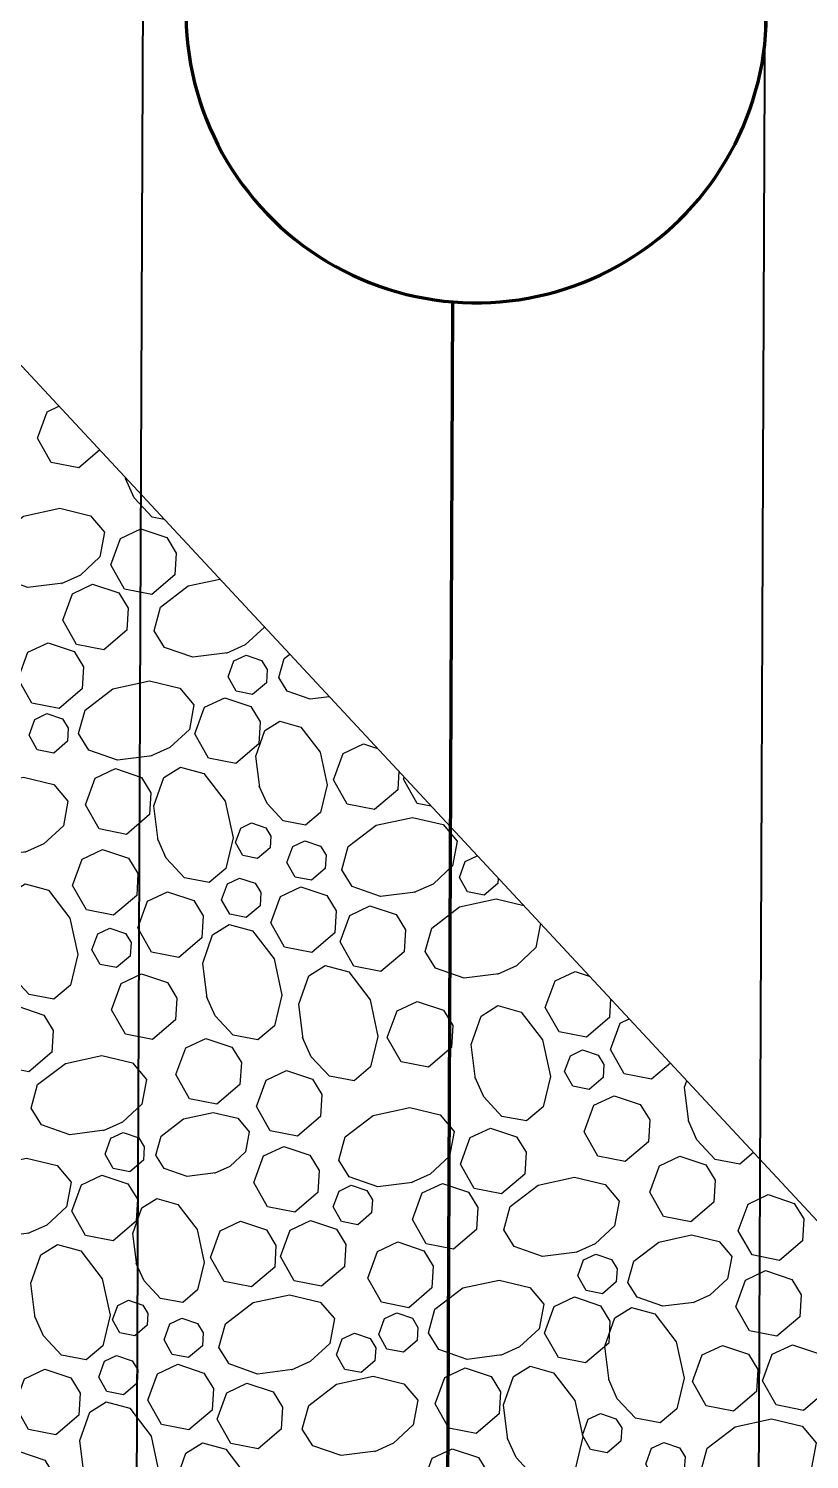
# Model space of a CAD drawing. Header units: inches. Extents: x -5337 to 1057, y 15227 to 19227.
# Drawn here: x -1593.95 to -1586.42, y 18825.35 to 18839.15 of the extents above; entities that cross this region are included whole.
import ezdxf

# ---------------------------------------------------------------- set-up
doc = ezdxf.new("R2010")
doc.units = ezdxf.units.IN
doc.header["$LTSCALE"] = 150
doc.header["$MEASUREMENT"] = 0
for name, color, linetype in [('COMT-MIN', 84, 'Continuous'), ('CONT-MJR', 84, 'Continuous'), ('PAVING', 7, 'Continuous')]:
    doc.layers.add(name, color=color, linetype=linetype)

msp = doc.modelspace()

# ---------------------------------------------------------------- linework, layer by layer
at = {"layer": 'COMT-MIN', "color": 5, "linetype": 'Continuous', "lineweight": 40}
for p, q in [((-1592.967, 18811.007), (-1592.699, 18875.979)), ((-1586.994, 18804.394), (-1586.743, 18865.281))]:
    msp.add_line(p, q, dxfattribs=at)
at = {"layer": 'CONT-MJR', "color": 5, "linetype": 'Continuous', "lineweight": 70}
msp.add_line((-1589.981, 18807.683), (-1589.862, 18836.514), dxfattribs=at)
msp.add_arc((-1589.635, 18839.305), 2.8, 178.8584, 359.4281, dxfattribs=at)
at = {"layer": 'PAVING', "color": 1, "flags": 128}
msp.add_lwpolyline([(-1592.025, 18819.077), (-1584.706, 18825.891), (-1598.335, 18840.529), (-1605.654, 18833.714)], close=True, dxfattribs=at)
for points in [[(-1593.268, 18835.086), (-1593.47, 18834.913), (-1593.734, 18834.966), (-1593.867, 18835.2), (-1593.773, 18835.455), (-1593.661, 18835.508)], [(-1592.644, 18834.416), (-1592.762, 18834.438), (-1592.936, 18834.626), (-1593.02, 18834.812)], [(-1593.015, 18834.797), (-1593.017, 18834.817)], [(-1593.624, 18833.802), (-1593.96, 18833.759), (-1594.234, 18833.856), (-1594.334, 18834.016), (-1594.271, 18834.242), (-1594.003, 18834.448), (-1593.651, 18834.524), (-1593.356, 18834.453), (-1593.221, 18834.293), (-1593.265, 18834.055), (-1593.453, 18833.88), (-1593.639, 18833.797)], [(-1592.542, 18833.882), (-1592.764, 18833.692), (-1593.028, 18833.744), (-1593.16, 18833.978), (-1593.066, 18834.234), (-1592.872, 18834.326), (-1592.62, 18834.241), (-1592.529, 18834.093), (-1592.542, 18833.882)], [(-1593.006, 18833.348), (-1593.228, 18833.159), (-1593.492, 18833.211), (-1593.624, 18833.445), (-1593.531, 18833.7), (-1593.336, 18833.792), (-1593.084, 18833.708), (-1592.993, 18833.56), (-1593.006, 18833.348)], [(-1592.034, 18833.129), (-1592.37, 18833.087), (-1592.643, 18833.183), (-1592.743, 18833.344), (-1592.681, 18833.57), (-1592.413, 18833.776), (-1592.108, 18833.841)], [(-1591.678, 18833.379), (-1591.863, 18833.208), (-1592.048, 18833.125)], [(-1593.436, 18832.783), (-1593.658, 18832.594), (-1593.922, 18832.646), (-1594.054, 18832.88), (-1593.961, 18833.136), (-1593.766, 18833.228), (-1593.514, 18833.143), (-1593.423, 18832.995), (-1593.436, 18832.784)], [(-1591.658, 18832.842), (-1591.792, 18832.729), (-1591.95, 18832.76), (-1592.029, 18832.9), (-1591.973, 18833.054), (-1591.856, 18833.109), (-1591.705, 18833.058), (-1591.651, 18832.969), (-1591.658, 18832.842)], [(-1591.053, 18832.707), (-1591.237, 18832.684), (-1591.459, 18832.762), (-1591.54, 18832.892), (-1591.489, 18833.075), (-1591.434, 18833.117)], [(-1592.761, 18832.138), (-1593.097, 18832.095), (-1593.371, 18832.192), (-1593.471, 18832.352), (-1593.408, 18832.578), (-1593.14, 18832.784), (-1592.788, 18832.86), (-1592.493, 18832.789), (-1592.358, 18832.629), (-1592.402, 18832.391), (-1592.59, 18832.216), (-1592.776, 18832.133)], [(-1591.731, 18832.253), (-1591.953, 18832.063), (-1592.217, 18832.115), (-1592.349, 18832.349), (-1592.256, 18832.605), (-1592.061, 18832.697), (-1591.809, 18832.612), (-1591.718, 18832.464), (-1591.731, 18832.253)], [(-1593.578, 18832.278), (-1593.711, 18832.164), (-1593.869, 18832.195), (-1593.949, 18832.335), (-1593.893, 18832.489), (-1593.776, 18832.544), (-1593.625, 18832.493), (-1593.57, 18832.404), (-1593.578, 18832.278)], [(-1591.723, 18831.833), (-1591.761, 18832.135), (-1591.675, 18832.381), (-1591.53, 18832.471), (-1591.327, 18832.415), (-1591.142, 18832.173), (-1591.074, 18831.856), (-1591.137, 18831.591), (-1591.281, 18831.469), (-1591.496, 18831.509), (-1591.653, 18831.679), (-1591.728, 18831.845)], [(-1590.393, 18831.809), (-1590.616, 18831.619), (-1590.879, 18831.671), (-1591.012, 18831.905), (-1590.918, 18832.161), (-1590.723, 18832.253), (-1590.587, 18832.207)], [(-1592.786, 18831.57), (-1593.009, 18831.38), (-1593.272, 18831.433), (-1593.405, 18831.666), (-1593.311, 18831.922), (-1593.116, 18832.014), (-1592.864, 18831.929), (-1592.774, 18831.781), (-1592.787, 18831.57)], [(-1592.703, 18831.32), (-1592.745, 18831.656), (-1592.649, 18831.929), (-1592.489, 18832.029), (-1592.263, 18831.967), (-1592.057, 18831.699), (-1591.981, 18831.347), (-1592.052, 18831.052), (-1592.212, 18830.917), (-1592.45, 18830.961), (-1592.625, 18831.149), (-1592.708, 18831.334)], [(-1590.383, 18831.988), (-1590.393, 18831.809)], [(-1593.977, 18831.21), (-1594.313, 18831.167), (-1594.586, 18831.263), (-1594.687, 18831.424), (-1594.624, 18831.65), (-1594.356, 18831.856), (-1594.004, 18831.931), (-1593.709, 18831.861), (-1593.574, 18831.701), (-1593.618, 18831.463), (-1593.806, 18831.288), (-1593.992, 18831.205)], [(-1590.07, 18831.652), (-1590.205, 18831.678), (-1590.337, 18831.912), (-1590.33, 18831.931)], [(-1590.222, 18830.822), (-1590.558, 18830.78), (-1590.831, 18830.876), (-1590.932, 18831.037), (-1590.869, 18831.263), (-1590.601, 18831.469), (-1590.249, 18831.544), (-1589.954, 18831.474), (-1589.819, 18831.313), (-1589.863, 18831.075), (-1590.051, 18830.9), (-1590.236, 18830.818)], [(-1591.624, 18831.25), (-1591.744, 18831.148), (-1591.886, 18831.176), (-1591.958, 18831.302), (-1591.907, 18831.44), (-1591.802, 18831.49), (-1591.666, 18831.444), (-1591.617, 18831.364), (-1591.624, 18831.25)], [(-1591.091, 18831.051), (-1591.224, 18830.937), (-1591.382, 18830.968), (-1591.462, 18831.109), (-1591.405, 18831.262), (-1591.288, 18831.317), (-1591.137, 18831.267), (-1591.083, 18831.178), (-1591.091, 18831.051)], [(-1592.91, 18830.79), (-1593.133, 18830.6), (-1593.396, 18830.652), (-1593.529, 18830.886), (-1593.435, 18831.142), (-1593.24, 18831.234), (-1592.988, 18831.149), (-1592.898, 18831.001), (-1592.91, 18830.79)], [(-1589.427, 18830.907), (-1589.56, 18830.793), (-1589.718, 18830.825), (-1589.798, 18830.965), (-1589.742, 18831.118), (-1589.625, 18831.173)], [(-1594.201, 18830.194), (-1594.243, 18830.53), (-1594.147, 18830.803), (-1593.986, 18830.904), (-1593.76, 18830.841), (-1593.554, 18830.573), (-1593.479, 18830.221), (-1593.549, 18829.926), (-1593.71, 18829.79), (-1593.948, 18829.835), (-1594.122, 18830.023), (-1594.205, 18830.209)], [(-1591.72, 18830.692), (-1591.854, 18830.578), (-1592.012, 18830.61), (-1592.091, 18830.75), (-1592.035, 18830.903), (-1591.918, 18830.959), (-1591.767, 18830.908), (-1591.713, 18830.819), (-1591.72, 18830.692)], [(-1590.998, 18830.43), (-1591.22, 18830.24), (-1591.484, 18830.292), (-1591.617, 18830.526), (-1591.523, 18830.782), (-1591.328, 18830.874), (-1591.076, 18830.789), (-1590.986, 18830.641), (-1590.998, 18830.43)], [(-1589.424, 18830.958), (-1589.427, 18830.907)], [(-1592.282, 18830.383), (-1592.504, 18830.193), (-1592.768, 18830.245), (-1592.9, 18830.479), (-1592.806, 18830.735), (-1592.612, 18830.827), (-1592.36, 18830.742), (-1592.269, 18830.594), (-1592.282, 18830.383)], [(-1589.418, 18830.034), (-1589.753, 18829.992), (-1590.027, 18830.089), (-1590.127, 18830.249), (-1590.064, 18830.475), (-1589.796, 18830.681), (-1589.444, 18830.757), (-1589.177, 18830.693)], [(-1590.331, 18830.248), (-1590.554, 18830.058), (-1590.817, 18830.11), (-1590.949, 18830.344), (-1590.856, 18830.599), (-1590.661, 18830.692), (-1590.409, 18830.607), (-1590.319, 18830.459), (-1590.331, 18830.248)], [(-1592.971, 18830.209), (-1593.105, 18830.095), (-1593.263, 18830.126), (-1593.343, 18830.267), (-1593.286, 18830.42), (-1593.169, 18830.475), (-1593.018, 18830.424), (-1592.964, 18830.336), (-1592.972, 18830.209)], [(-1592.232, 18829.802), (-1592.274, 18830.138), (-1592.178, 18830.411), (-1592.018, 18830.512), (-1591.792, 18830.449), (-1591.586, 18830.181), (-1591.51, 18829.829), (-1591.581, 18829.534), (-1591.741, 18829.399), (-1591.979, 18829.443), (-1592.154, 18829.631), (-1592.237, 18829.817)], [(-1589.015, 18830.519), (-1589.059, 18830.288), (-1589.247, 18830.113), (-1589.432, 18830.03)], [(-1592.535, 18829.59), (-1592.757, 18829.401), (-1593.02, 18829.453), (-1593.153, 18829.687), (-1593.059, 18829.942), (-1592.864, 18830.035), (-1592.612, 18829.95), (-1592.522, 18829.802), (-1592.535, 18829.59)], [(-1591.305, 18829.406), (-1591.348, 18829.742), (-1591.251, 18830.015), (-1591.091, 18830.115), (-1590.865, 18830.053), (-1590.659, 18829.784), (-1590.583, 18829.432), (-1590.654, 18829.138), (-1590.814, 18829.002), (-1591.052, 18829.047), (-1591.227, 18829.235), (-1591.31, 18829.421)], [(-1588.35, 18829.615), (-1588.573, 18829.425), (-1588.836, 18829.477), (-1588.969, 18829.711), (-1588.875, 18829.967), (-1588.68, 18830.059), (-1588.545, 18830.014)], [(-1589.874, 18829.325), (-1590.097, 18829.135), (-1590.36, 18829.187), (-1590.493, 18829.421), (-1590.399, 18829.677), (-1590.204, 18829.769), (-1589.952, 18829.685), (-1589.862, 18829.536), (-1589.874, 18829.325)], [(-1588.34, 18829.794), (-1588.351, 18829.615)], [(-1593.728, 18829.279), (-1593.95, 18829.089), (-1594.214, 18829.141), (-1594.346, 18829.375), (-1594.252, 18829.631), (-1594.058, 18829.722), (-1593.806, 18829.638), (-1593.715, 18829.49), (-1593.728, 18829.278)], [(-1589.641, 18829.019), (-1589.684, 18829.355), (-1589.587, 18829.628), (-1589.426, 18829.729), (-1589.201, 18829.666), (-1588.995, 18829.398), (-1588.919, 18829.046), (-1588.99, 18828.751), (-1589.15, 18828.616), (-1589.388, 18828.66), (-1589.563, 18828.848), (-1589.646, 18829.034)], [(-1587.762, 18829.173), (-1587.944, 18829.018), (-1588.208, 18829.07), (-1588.34, 18829.304), (-1588.247, 18829.56), (-1588.16, 18829.601)], [(-1591.914, 18828.969), (-1592.136, 18828.779), (-1592.4, 18828.831), (-1592.532, 18829.065), (-1592.438, 18829.321), (-1592.243, 18829.413), (-1591.992, 18829.328), (-1591.901, 18829.18), (-1591.914, 18828.969)], [(-1593.22, 18828.526), (-1593.556, 18828.484), (-1593.829, 18828.58), (-1593.929, 18828.741), (-1593.866, 18828.967), (-1593.598, 18829.172), (-1593.247, 18829.248), (-1592.951, 18829.177), (-1592.816, 18829.017), (-1592.861, 18828.779), (-1593.049, 18828.604), (-1593.234, 18828.521)], [(-1588.412, 18829.034), (-1588.545, 18828.92), (-1588.703, 18828.952), (-1588.783, 18829.092), (-1588.727, 18829.245), (-1588.61, 18829.301), (-1588.459, 18829.25), (-1588.404, 18829.161), (-1588.412, 18829.034)], [(-1591.137, 18828.659), (-1591.359, 18828.469), (-1591.623, 18828.522), (-1591.755, 18828.756), (-1591.661, 18829.011), (-1591.466, 18829.103), (-1591.215, 18829.019), (-1591.124, 18828.871), (-1591.137, 18828.659)], [(-1587.584, 18828.605), (-1587.626, 18828.941), (-1587.604, 18829.003)], [(-1587.975, 18828.416), (-1588.197, 18828.226), (-1588.461, 18828.278), (-1588.593, 18828.512), (-1588.5, 18828.768), (-1588.305, 18828.86), (-1588.053, 18828.775), (-1587.962, 18828.627), (-1587.975, 18828.416)], [(-1592.151, 18828.115), (-1592.423, 18828.08), (-1592.645, 18828.158), (-1592.726, 18828.288), (-1592.675, 18828.471), (-1592.458, 18828.638), (-1592.173, 18828.699), (-1591.934, 18828.642), (-1591.824, 18828.513), (-1591.86, 18828.32), (-1592.013, 18828.178), (-1592.163, 18828.111)], [(-1590.251, 18828.024), (-1590.586, 18827.981), (-1590.86, 18828.078), (-1590.96, 18828.238), (-1590.898, 18828.464), (-1590.629, 18828.67), (-1590.277, 18828.745), (-1589.982, 18828.675), (-1589.847, 18828.515), (-1589.892, 18828.277), (-1590.08, 18828.102), (-1590.265, 18828.019)], [(-1592.844, 18828.239), (-1592.978, 18828.125), (-1593.136, 18828.157), (-1593.215, 18828.297), (-1593.159, 18828.45), (-1593.042, 18828.506), (-1592.891, 18828.455), (-1592.837, 18828.366), (-1592.844, 18828.239)], [(-1589.168, 18828.104), (-1589.39, 18827.914), (-1589.654, 18827.966), (-1589.786, 18828.2), (-1589.693, 18828.456), (-1589.498, 18828.548), (-1589.246, 18828.463), (-1589.155, 18828.315), (-1589.168, 18828.104)], [(-1586.961, 18828.313), (-1587.093, 18828.201), (-1587.331, 18828.246), (-1587.506, 18828.434), (-1587.589, 18828.619)], [(-1591.162, 18827.927), (-1591.384, 18827.737), (-1591.648, 18827.789), (-1591.78, 18828.023), (-1591.687, 18828.279), (-1591.492, 18828.371), (-1591.24, 18828.286), (-1591.15, 18828.138), (-1591.162, 18827.927)], [(-1593.947, 18827.534), (-1594.283, 18827.492), (-1594.556, 18827.588), (-1594.657, 18827.749), (-1594.594, 18827.975), (-1594.326, 18828.181), (-1593.974, 18828.256), (-1593.679, 18828.186), (-1593.544, 18828.026), (-1593.588, 18827.787), (-1593.776, 18827.613), (-1593.962, 18827.53)], [(-1587.342, 18827.833), (-1587.564, 18827.643), (-1587.828, 18827.695), (-1587.96, 18827.929), (-1587.866, 18828.185), (-1587.671, 18828.277), (-1587.42, 18828.192), (-1587.329, 18828.044), (-1587.342, 18827.833)], [(-1592.917, 18827.649), (-1593.139, 18827.46), (-1593.403, 18827.512), (-1593.535, 18827.746), (-1593.442, 18828.002), (-1593.247, 18828.094), (-1592.995, 18828.009), (-1592.904, 18827.861), (-1592.917, 18827.649)], [(-1590.644, 18827.729), (-1590.778, 18827.616), (-1590.936, 18827.647), (-1591.015, 18827.787), (-1590.959, 18827.94), (-1590.842, 18827.996), (-1590.691, 18827.945), (-1590.637, 18827.856), (-1590.644, 18827.729)], [(-1589.632, 18827.57), (-1589.854, 18827.381), (-1590.118, 18827.433), (-1590.251, 18827.667), (-1590.157, 18827.922), (-1589.962, 18828.014), (-1589.71, 18827.929), (-1589.62, 18827.781), (-1589.632, 18827.57)], [(-1588.66, 18827.351), (-1588.996, 18827.309), (-1589.269, 18827.405), (-1589.37, 18827.566), (-1589.307, 18827.792), (-1589.039, 18827.998), (-1588.687, 18828.073), (-1588.392, 18828.003), (-1588.256, 18827.842), (-1588.301, 18827.605), (-1588.489, 18827.43), (-1588.675, 18827.347)], [(-1592.909, 18827.229), (-1592.947, 18827.531), (-1592.861, 18827.778), (-1592.716, 18827.868), (-1592.513, 18827.811), (-1592.327, 18827.57), (-1592.26, 18827.253), (-1592.323, 18826.988), (-1592.467, 18826.866), (-1592.681, 18826.906), (-1592.839, 18827.075), (-1592.914, 18827.242)], [(-1586.488, 18827.462), (-1586.711, 18827.272), (-1586.974, 18827.324), (-1587.107, 18827.558), (-1587.013, 18827.814), (-1586.818, 18827.906), (-1586.567, 18827.821), (-1586.476, 18827.673), (-1586.489, 18827.462)], [(-1591.579, 18827.205), (-1591.802, 18827.016), (-1592.066, 18827.068), (-1592.198, 18827.301), (-1592.104, 18827.557), (-1591.909, 18827.649), (-1591.657, 18827.565), (-1591.567, 18827.417), (-1591.579, 18827.205)], [(-1590.904, 18827.212), (-1591.127, 18827.023), (-1591.39, 18827.075), (-1591.523, 18827.309), (-1591.429, 18827.564), (-1591.234, 18827.657), (-1590.982, 18827.572), (-1590.892, 18827.424), (-1590.905, 18827.213)], [(-1593.889, 18826.717), (-1593.931, 18827.052), (-1593.835, 18827.326), (-1593.675, 18827.426), (-1593.449, 18827.364), (-1593.243, 18827.095), (-1593.167, 18826.743), (-1593.238, 18826.448), (-1593.398, 18826.313), (-1593.636, 18826.358), (-1593.811, 18826.546), (-1593.894, 18826.731)], [(-1590.062, 18827.006), (-1590.284, 18826.816), (-1590.548, 18826.868), (-1590.681, 18827.102), (-1590.587, 18827.358), (-1590.392, 18827.45), (-1590.14, 18827.365), (-1590.05, 18827.217), (-1590.062, 18827.006)], [(-1587.534, 18826.867), (-1587.836, 18826.829), (-1588.082, 18826.916), (-1588.173, 18827.06), (-1588.116, 18827.264), (-1587.875, 18827.449), (-1587.558, 18827.517), (-1587.293, 18827.453), (-1587.171, 18827.309), (-1587.211, 18827.095), (-1587.381, 18826.938), (-1587.547, 18826.863)], [(-1588.284, 18827.064), (-1588.418, 18826.951), (-1588.576, 18826.982), (-1588.655, 18827.122), (-1588.599, 18827.276), (-1588.482, 18827.331), (-1588.331, 18827.28), (-1588.277, 18827.191), (-1588.284, 18827.064)], [(-1586.514, 18826.729), (-1586.736, 18826.54), (-1587, 18826.592), (-1587.132, 18826.825), (-1587.038, 18827.081), (-1586.844, 18827.174), (-1586.592, 18827.089), (-1586.501, 18826.941), (-1586.514, 18826.729)], [(-1589.388, 18826.36), (-1589.723, 18826.317), (-1589.997, 18826.414), (-1590.097, 18826.574), (-1590.034, 18826.8), (-1589.766, 18827.006), (-1589.414, 18827.082), (-1589.119, 18827.011), (-1588.984, 18826.851), (-1589.029, 18826.613), (-1589.217, 18826.438), (-1589.402, 18826.355)], [(-1592.81, 18826.647), (-1592.93, 18826.544), (-1593.072, 18826.573), (-1593.144, 18826.699), (-1593.093, 18826.837), (-1592.988, 18826.887), (-1592.852, 18826.841), (-1592.803, 18826.761), (-1592.81, 18826.647)], [(-1591.408, 18826.219), (-1591.744, 18826.176), (-1592.017, 18826.273), (-1592.117, 18826.433), (-1592.055, 18826.659), (-1591.787, 18826.865), (-1591.435, 18826.941), (-1591.14, 18826.87), (-1591.004, 18826.71), (-1591.049, 18826.472), (-1591.237, 18826.297), (-1591.422, 18826.214)], [(-1588.357, 18826.475), (-1588.58, 18826.285), (-1588.843, 18826.337), (-1588.976, 18826.571), (-1588.882, 18826.827), (-1588.687, 18826.919), (-1588.435, 18826.834), (-1588.345, 18826.686), (-1588.357, 18826.475)], [(-1592.277, 18826.447), (-1592.41, 18826.334), (-1592.568, 18826.365), (-1592.647, 18826.505), (-1592.591, 18826.659), (-1592.474, 18826.714), (-1592.323, 18826.663), (-1592.269, 18826.574), (-1592.277, 18826.448)], [(-1590.204, 18826.499), (-1590.338, 18826.386), (-1590.496, 18826.417), (-1590.575, 18826.557), (-1590.519, 18826.711), (-1590.402, 18826.766), (-1590.251, 18826.715), (-1590.197, 18826.626), (-1590.204, 18826.5)], [(-1588.353, 18826.109), (-1588.395, 18826.445), (-1588.299, 18826.719), (-1588.138, 18826.819), (-1587.913, 18826.756), (-1587.706, 18826.488), (-1587.631, 18826.136), (-1587.701, 18825.841), (-1587.861, 18825.706), (-1588.1, 18825.75), (-1588.275, 18825.938), (-1588.357, 18826.124)], [(-1590.613, 18826.304), (-1590.746, 18826.19), (-1590.904, 18826.221), (-1590.984, 18826.361), (-1590.928, 18826.515), (-1590.811, 18826.57), (-1590.659, 18826.519), (-1590.605, 18826.43), (-1590.613, 18826.304)], [(-1586.931, 18826.008), (-1587.153, 18825.818), (-1587.417, 18825.87), (-1587.55, 18826.104), (-1587.456, 18826.36), (-1587.261, 18826.452), (-1587.009, 18826.367), (-1586.919, 18826.219), (-1586.931, 18826.008)], [(-1586.256, 18826.015), (-1586.478, 18825.825), (-1586.742, 18825.878), (-1586.875, 18826.111), (-1586.781, 18826.367), (-1586.586, 18826.459), (-1586.334, 18826.374), (-1586.243, 18826.226), (-1586.256, 18826.015)], [(-1592.906, 18826.089), (-1593.039, 18825.975), (-1593.198, 18826.007), (-1593.277, 18826.147), (-1593.221, 18826.3), (-1593.104, 18826.355), (-1592.953, 18826.304), (-1592.899, 18826.216), (-1592.906, 18826.089)], [(-1593.468, 18825.779), (-1593.69, 18825.59), (-1593.954, 18825.642), (-1594.086, 18825.876), (-1593.992, 18826.131), (-1593.797, 18826.223), (-1593.545, 18826.139), (-1593.455, 18825.991), (-1593.468, 18825.779)], [(-1592.184, 18825.827), (-1592.406, 18825.637), (-1592.67, 18825.689), (-1592.803, 18825.923), (-1592.709, 18826.179), (-1592.514, 18826.271), (-1592.262, 18826.186), (-1592.171, 18826.038), (-1592.184, 18825.827)], [(-1589.413, 18825.792), (-1589.635, 18825.603), (-1589.899, 18825.654), (-1590.031, 18825.888), (-1589.937, 18826.144), (-1589.743, 18826.236), (-1589.491, 18826.151), (-1589.4, 18826.003), (-1589.413, 18825.792)], [(-1589.329, 18825.542), (-1589.372, 18825.878), (-1589.275, 18826.151), (-1589.115, 18826.252), (-1588.889, 18826.189), (-1588.683, 18825.921), (-1588.608, 18825.569), (-1588.678, 18825.273), (-1588.838, 18825.138), (-1589.076, 18825.183), (-1589.251, 18825.371), (-1589.334, 18825.556)], [(-1591.517, 18825.644), (-1591.739, 18825.455), (-1592.003, 18825.507), (-1592.135, 18825.74), (-1592.042, 18825.996), (-1591.847, 18826.088), (-1591.595, 18826.004), (-1591.504, 18825.856), (-1591.517, 18825.644)], [(-1590.604, 18825.431), (-1590.939, 18825.389), (-1591.213, 18825.485), (-1591.313, 18825.646), (-1591.25, 18825.872), (-1590.982, 18826.078), (-1590.63, 18826.154), (-1590.335, 18826.083), (-1590.2, 18825.923), (-1590.244, 18825.685), (-1590.433, 18825.51), (-1590.618, 18825.427)], [(-1593.418, 18825.199), (-1593.46, 18825.535), (-1593.364, 18825.808), (-1593.204, 18825.908), (-1592.978, 18825.846), (-1592.772, 18825.577), (-1592.696, 18825.226), (-1592.767, 18824.931), (-1592.927, 18824.795), (-1593.165, 18824.84), (-1593.34, 18825.028), (-1593.423, 18825.213)], [(-1588.24, 18825.53), (-1588.373, 18825.416), (-1588.532, 18825.447), (-1588.611, 18825.588), (-1588.555, 18825.741), (-1588.438, 18825.796), (-1588.287, 18825.745), (-1588.232, 18825.657), (-1588.24, 18825.53)], [(-1586.76, 18825.021), (-1587.096, 18824.979), (-1587.369, 18825.075), (-1587.469, 18825.236), (-1587.407, 18825.462), (-1587.138, 18825.668), (-1586.787, 18825.743), (-1586.491, 18825.673), (-1586.356, 18825.513), (-1586.401, 18825.274), (-1586.589, 18825.099), (-1586.774, 18825.017)], [(-1592.491, 18824.803), (-1592.534, 18825.138), (-1592.437, 18825.412), (-1592.277, 18825.512), (-1592.051, 18825.45), (-1591.845, 18825.181), (-1591.77, 18824.829), (-1591.84, 18824.534), (-1592, 18824.399), (-1592.238, 18824.444), (-1592.413, 18824.632), (-1592.496, 18824.817)], [(-1587.628, 18825.25), (-1587.762, 18825.136), (-1587.92, 18825.167), (-1587.999, 18825.308), (-1587.943, 18825.461), (-1587.826, 18825.517), (-1587.675, 18825.466), (-1587.621, 18825.377), (-1587.628, 18825.25)], [(-1593.72, 18824.987), (-1593.943, 18824.797), (-1594.206, 18824.85), (-1594.339, 18825.083), (-1594.245, 18825.339), (-1594.05, 18825.431), (-1593.798, 18825.346), (-1593.708, 18825.198), (-1593.72, 18824.987)], [(-1589.536, 18825.011), (-1589.759, 18824.822), (-1590.023, 18824.874), (-1590.155, 18825.108), (-1590.061, 18825.364), (-1589.866, 18825.456), (-1589.614, 18825.371), (-1589.524, 18825.223), (-1589.537, 18825.012)]]:
    msp.add_lwpolyline(points, dxfattribs=at)

doc.saveas('drawing.dxf')
